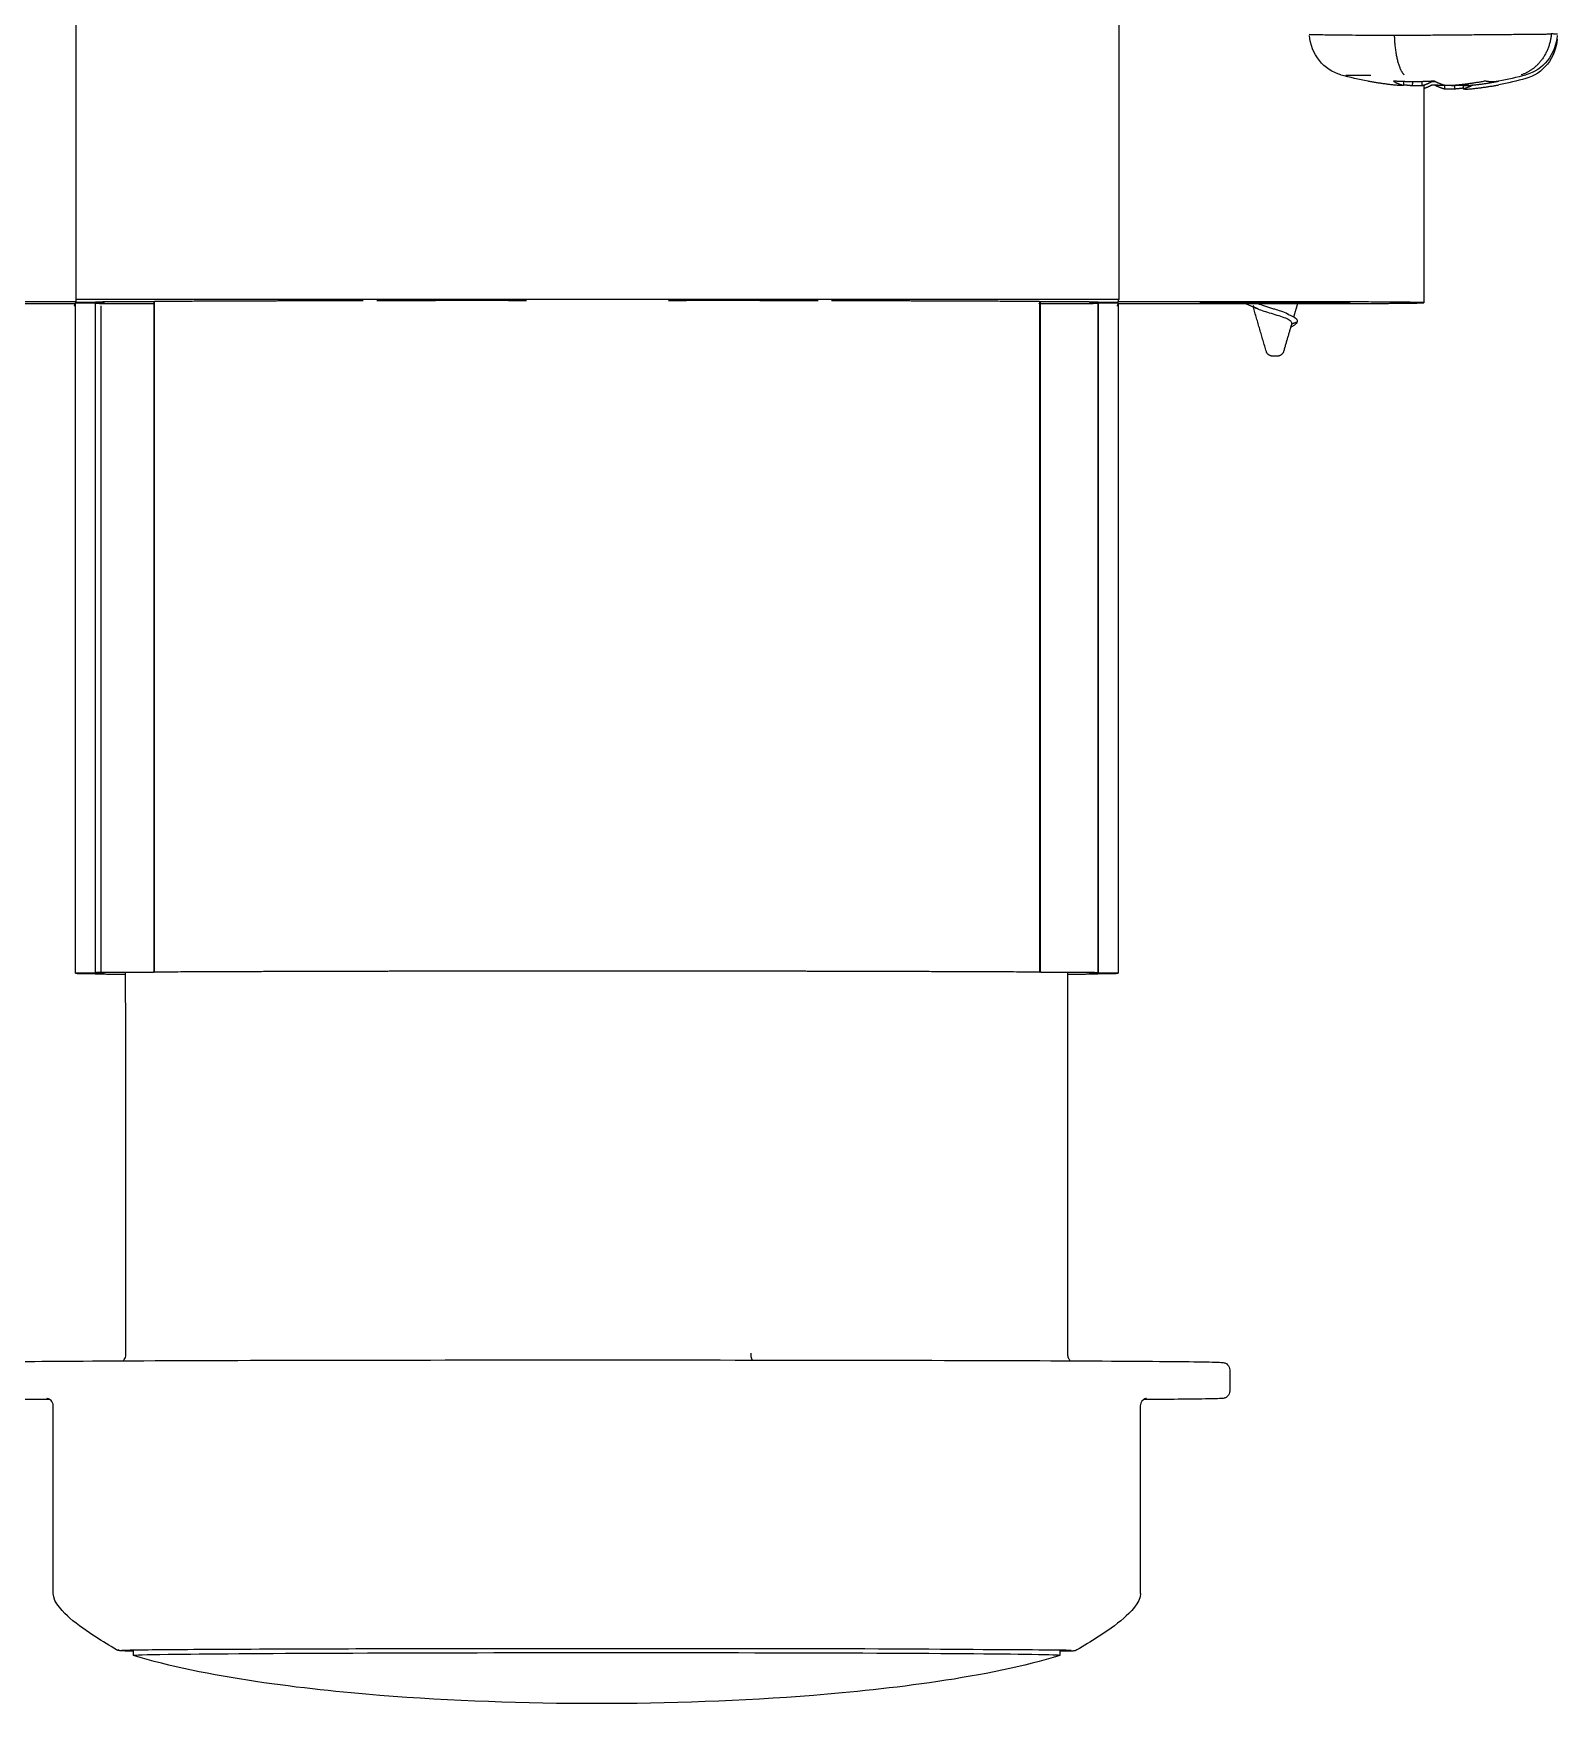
# Model space of a CAD drawing. Header units: millimetres. Extents: x 181 to 381, y 0 to 208.
# Drawn here: x 212.43 to 234.27, y 115.42 to 139.34 of the extents above; entities that cross this region are included whole.
import ezdxf

# ---------------------------------------------------------------- set-up
doc = ezdxf.new("R2010")
doc.units = ezdxf.units.MM
doc.layers.add('Make2D$可见线$曲线', color=7, linetype='Continuous', true_color=0x000000)

msp = doc.modelspace()

# ---------------------------------------------------------------- linework, layer by layer
at = {"layer": 'Make2D$可见线$曲线', "color": 18, "lineweight": -3, "true_color": 0x000000}
for points, degree in [([(213.038, 139.762), (213.038, 137.628), (213.038, 135.494)], 2), ([(213.046, 135.528), (213.046, 136.947), (213.046, 138.365), (213.046, 139.784)], 3), ([(227.986, 139.761), (227.986, 138.35), (227.986, 136.939), (227.986, 135.527)], 3), ([(231.556, 138.651), (231.426, 138.676), (231.296, 138.706), (231.168, 138.741)], 3), ([(231.237, 138.741), (231.311, 138.74), (231.435, 138.74), (231.596, 138.739)], 3), ([(233.817, 138.741), (233.688, 138.706), (233.558, 138.676), (233.427, 138.651)], 3), ([(232.065, 138.646), (232.065, 138.628), (232.064, 138.61), (232.064, 138.592)], 3), ([(232.194, 138.644), (232.192, 138.626), (232.191, 138.608), (232.189, 138.59)], 3), ([(232.331, 138.59), (232.33, 138.609), (232.33, 138.627), (232.329, 138.646)], 3), ([(232.356, 138.597), (232.356, 137.039), (232.356, 135.48)], 2), ([(232.476, 138.652), (232.476, 138.651), (232.476, 138.649)], 2), ([(232.509, 138.6), (232.509, 138.599), (232.509, 138.598)], 2), ([(232.654, 138.539), (232.655, 138.557), (232.655, 138.575), (232.656, 138.592)], 3), ([(232.792, 138.592), (232.793, 138.574), (232.794, 138.557), (232.796, 138.539)], 3), ([(232.92, 138.595), (232.92, 138.577), (232.921, 138.559), (232.921, 138.541)], 3), ([(232.992, 138.591), (232.991, 138.598), (232.991, 138.606), (232.99, 138.614)], 3), ([(233.817, 138.69), (233.689, 138.655), (233.559, 138.625), (233.429, 138.6)], 3), ([(210.783, 135.467), (211.533, 135.467), (212.282, 135.467), (213.031, 135.467)], 3), ([(213.038, 135.494), (212.288, 135.494), (211.539, 135.494), (210.79, 135.494)], 3), ([(213.023, 135.433), (213.027, 135.433), (213.031, 135.433), (213.035, 135.433)], 3), ([(213.034, 125.876), (213.034, 130.678), (213.034, 135.48)], 2), ([(213.324, 125.884), (213.324, 130.686), (213.324, 135.488)], 2), ([(213.397, 135.433), (213.397, 130.652), (213.397, 125.872)], 2), ([(213.434, 135.485), (213.434, 135.478), (213.434, 135.47)], 2), ([(214.161, 125.89), (214.161, 130.692), (214.161, 135.494)], 2), ([(214.164, 135.494), (214.164, 130.692), (214.164, 125.89)], 2), ([(226.855, 125.89), (226.855, 130.692), (226.855, 135.494)], 2), ([(226.859, 135.494), (226.858, 130.692), (226.858, 125.89)], 2), ([(227.578, 135.485), (227.578, 135.48), (227.578, 135.476)], 2), ([(227.684, 135.473), (227.684, 130.678), (227.684, 125.884)], 2), ([(227.69, 135.487), (227.69, 130.685), (227.69, 125.883)], 2), ([(227.971, 135.467), (228.72, 135.467), (229.469, 135.467), (230.219, 135.467)], 3), ([(227.974, 135.48), (227.974, 130.678), (227.974, 125.876)], 2), ([(230.225, 135.493), (229.101, 135.493), (227.977, 135.493)], 2), ([(229.155, 135.48), (229.155, 135.486), (229.155, 135.493)], 2), ([(229.849, 135.443), (229.815, 135.456), (229.791, 135.469), (229.781, 135.484)], 3), ([(229.978, 135.391), (229.936, 135.409), (229.891, 135.427), (229.849, 135.443)], 3), ([(229.907, 135.439), (229.914, 135.423), (229.939, 135.408), (229.978, 135.391)], 3), ([(230.099, 134.779), (230.005, 135.099), (229.912, 135.418)], 2), ([(230.551, 135.484), (230.52, 135.381), (230.49, 135.277)], 2), ([(231.289, 135.491), (231.289, 135.486), (231.289, 135.48)], 2), ([(230.462, 135.179), (230.403, 134.979), (230.345, 134.779)], 2), ([(230.461, 135.177), (230.461, 135.177), (230.461, 135.177), (230.461, 135.178)], 3), ([(230.462, 135.179), (230.499, 135.191), (230.537, 135.204)], 2), ([(230.478, 135.283), (230.525, 135.262), (230.553, 135.235), (230.541, 135.208)], 3), ([(213.4, 125.886), (213.4, 125.883), (213.4, 125.88)], 2), ([(213.434, 125.886), (213.434, 125.884), (213.434, 125.881)], 2), ([(213.756, 120.409), (213.755, 122.209), (213.755, 124.036), (213.754, 125.888)], 3), ([(227.249, 125.888), (227.25, 124.036), (227.251, 122.209), (227.252, 120.408)], 3), ([(227.578, 125.886), (227.578, 125.883), (227.578, 125.881)], 2), ([(227.609, 125.885), (227.609, 125.879), (227.609, 125.872)], 2), ([(227.612, 125.885), (227.612, 125.883), (227.612, 125.88)], 2), ([(227.684, 125.88), (227.684, 125.874), (227.684, 125.869)], 2), ([(229.574, 120.195), (229.574, 120.045), (229.574, 119.894)], 2), ([(229.574, 119.894), (229.574, 119.881), (229.572, 119.867), (229.567, 119.855)], 3), ([(212.715, 116.994), (212.715, 118.337), (212.716, 119.681)], 2), ([(228.292, 119.681), (228.292, 118.337), (228.292, 116.994)], 2), ([(228.372, 119.785), (228.377, 119.785), (228.382, 119.786), (228.382, 119.786)], 3), ([(213.866, 116.108), (213.866, 116.144), (213.866, 116.18)], 2), ([(213.867, 116.107), (213.866, 116.108), (213.866, 116.108), (213.866, 116.108)], 3), ([(227.141, 116.11), (227.141, 116.11), (227.14, 116.11), (227.14, 116.11)], 3), ([(227.141, 116.181), (227.141, 116.146), (227.141, 116.11)], 2), ([(227.319, 116.168), (227.284, 116.166), (227.231, 116.166), (227.141, 116.165)], 3)]:
    msp.add_open_spline(points, degree=degree, dxfattribs=at)
for points, weights, degree in [([(230.713, 139.324), (230.738, 139.317), (231.932, 139.31)], [0.897398473811, 0.77342247411, 1], 2), ([(231.932, 139.31), (233.619, 139.322), (234.182, 139.329)], [1, 0.707106781187, 1], 2), ([(231.932, 139.31), (231.945, 138.858), (232.075, 138.744)], [1, 0.816416885674, 1], 2), ([(234.182, 139.329), (234.144, 138.867), (233.748, 138.742)], [1, 0.816416886144, 1], 2), ([(234.272, 139.324), (234.273, 139.327), (234.182, 139.329)], [0.901206951382, 0.937092018806, 1], 2), ([(234.263, 139.272), (234.281, 139.273), (234.264, 139.274)], [0.882665562338, 0.899055095403, 0.924671586746], 2), ([(231.993, 138.591), (231.773, 138.611), (231.556, 138.652)], [0.999999999546, 0.999047478807, 1], 2), ([(231.919, 138.653), (231.991, 138.612), (232.064, 138.592)], [1, 0.99904747858, 1], 2), ([(232.213, 138.644), (232.065, 138.644), (231.919, 138.653)], [1, 0.999533641525, 1], 2), ([(232.064, 138.592), (232.018, 138.592), (231.993, 138.591)], [1, 0.98858581064, 1], 2), ([(231.995, 138.612), (232.002, 138.611), (232.01, 138.61)], [0.999529680379, 0.999533347344, 0.999539277635], 2), ([(232.065, 138.603), (232.127, 138.596), (232.189, 138.59)], [0.999612398597, 0.999729226283, 0.999999999546], 2), ([(232.189, 138.59), (232.255, 138.59), (232.331, 138.59)], [1, 0.98858581064, 1], 2), ([(232.509, 138.653), (232.36, 138.644), (232.213, 138.644)], [1, 0.999533641525, 1], 2), ([(232.331, 138.59), (232.404, 138.609), (232.476, 138.649)], [1, 0.99904747858, 1], 2), ([(232.356, 138.549), (232.416, 138.568), (232.476, 138.602)], [0.999724018131, 0.99921489476, 1], 2), ([(232.509, 138.598), (232.487, 138.597), (232.465, 138.596)], [1, 0.999930743002, 0.999882056154], 2), ([(232.476, 138.649), (232.498, 138.648), (232.521, 138.647)], [1, 0.999929953015, 0.999880948126], 2), ([(232.476, 138.602), (232.625, 138.593), (232.772, 138.593)], [1, 0.999533641525, 1], 2), ([(232.654, 138.592), (232.581, 138.612), (232.509, 138.653)], [1, 0.999047478807, 0.999999999546], 2), ([(232.654, 138.539), (232.581, 138.558), (232.509, 138.598)], [1, 0.999047478807, 0.999999999546], 2), ([(232.796, 138.592), (232.73, 138.592), (232.654, 138.592)], [1, 0.98858581064, 1], 2), ([(232.796, 138.539), (232.73, 138.539), (232.654, 138.539)], [1, 0.98858581064, 1], 2), ([(232.772, 138.593), (232.857, 138.593), (232.941, 138.596)], [1, 0.999733433938, 0.99977160112], 2), ([(233.233, 138.653), (233.015, 138.612), (232.796, 138.592)], [1, 0.999047478807, 0.999999999546], 2), ([(232.921, 138.552), (232.858, 138.545), (232.796, 138.539)], [0.999611389293, 0.999728053296, 0.999999999546], 2), ([(232.992, 138.614), (232.956, 138.6), (232.921, 138.59)], [0.999524170933, 0.99953807717, 1], 2), ([(233.058, 138.597), (232.99, 138.559), (232.921, 138.541)], [0.999897109498, 0.999102050352, 1], 2), ([(232.921, 138.59), (232.967, 138.591), (232.992, 138.591)], [1, 0.98858581064, 1], 2), ([(232.921, 138.541), (232.967, 138.54), (232.992, 138.54)], [1, 0.98858581064, 1], 2), ([(232.992, 138.591), (233.21, 138.61), (233.425, 138.651)], [0.999999999546, 0.999055583102, 0.999983929309], 2), ([(232.992, 138.54), (233.212, 138.56), (233.429, 138.6)], [0.999999999546, 0.999047478807, 1], 2), ([(233.427, 138.651), (233.338, 138.634), (233.233, 138.653)], [0.999962728037, 0.998153827537, 0.999999999111], 2), ([(213.4, 135.484), (213.166, 135.483), (213.034, 135.482), (213.034, 135.48)], [1, 0.924061237576, 0.886174142027, 0.886338713354], 3), ([(213.034, 135.48), (213.034, 135.479), (213.165, 135.477), (213.397, 135.476)], [0.886338713354, 0.886502572919, 0.924389668468, 1], 3), ([(213.43, 135.475), (213.138, 135.472), (213.383, 135.469), (214.055, 135.467)], [1, 0.848450906044, 0.848450906044, 1], 3), ([(214.065, 135.493), (213.602, 135.492), (213.324, 135.49), (213.324, 135.488)], [1, 0.890542941372, 0.860141767347, 0.908796477924], 3), ([(213.324, 135.488), (213.324, 135.487), (213.363, 135.486), (213.434, 135.485)], [0.908796477924, 0.927506790646, 0.957907964671, 1], 3), ([(213.397, 135.476), (213.428, 135.476), (213.445, 135.476), (213.445, 135.476)], [1, 0.940326328634, 0.919490329204, 0.93749200171], 3), ([(213.434, 135.485), (213.425, 135.485), (213.414, 135.485), (213.4, 135.484)], [0.942208155037, 0.953205957384, 0.972469905706, 1], 3), ([(213.434, 135.485), (213.444, 135.485), (213.449, 135.485), (213.449, 135.485)], [1, 0.966881170953, 0.945725273498, 0.936532307635], 3), ([(214.055, 135.467), (214.118, 135.467), (214.154, 135.467), (214.153, 135.467)], [1, 0.913072852813, 0.908559237499, 0.986459154056], 3), ([(214.161, 135.494), (214.15, 135.494), (214.116, 135.493), (214.065, 135.493)], [0.953012123268, 0.912694237045, 0.928356862622, 1], 3), ([(214.153, 135.466), (214.156, 135.466), (214.159, 135.465), (214.164, 135.465)], [0.960374867892, 0.954225158979, 0.948458559986, 0.943075070914], 3), ([(215.36, 135.501), (214.628, 135.5), (214.161, 135.498), (214.161, 135.494)], [1, 0.855290829961, 0.848759614978, 0.98040635505], 3), ([(214.161, 135.494), (214.161, 135.494), (214.162, 135.494), (214.163, 135.494)], [0.985334119576, 0.990053974108, 0.994942600916, 1], 3), ([(215.513, 135.501), (215.493, 135.501), (215.437, 135.501), (215.36, 135.501)], [1, 0.908312036308, 0.908312036308, 1], 3), ([(217.159, 135.506), (216.362, 135.506), (215.716, 135.505), (215.513, 135.501)], [1, 0.848450906044, 0.848450906044, 1], 3), ([(219.286, 135.509), (218.543, 135.51), (217.783, 135.509), (217.352, 135.507)], [1, 0.848450906044, 0.848450906044, 1], 3), ([(219.499, 135.509), (219.438, 135.509), (219.36, 135.509), (219.286, 135.509)], [1, 0.908312036308, 0.908312036308, 1], 3), ([(221.745, 135.509), (221.671, 135.509), (221.593, 135.509), (221.531, 135.509)], [1, 0.908312036309, 0.908312036309, 1], 3), ([(223.677, 135.507), (223.247, 135.509), (222.489, 135.51), (221.745, 135.509)], [1, 0.848450906044, 0.848450906044, 1], 3), ([(225.511, 135.501), (225.311, 135.504), (224.666, 135.506), (223.869, 135.506)], [1, 0.848450906044, 0.848450906044, 1], 3), ([(225.664, 135.501), (225.587, 135.501), (225.531, 135.501), (225.511, 135.501)], [1, 0.90831203631, 0.90831203631, 1], 3), ([(226.859, 135.494), (226.859, 135.497), (226.393, 135.5), (225.664, 135.501)], [0.979417980888, 0.84879326121, 0.855653934248, 1], 3), ([(226.845, 135.466), (226.845, 135.467), (226.881, 135.467), (226.944, 135.467)], [0.983381936966, 0.908694507662, 0.914233862007, 1], 3), ([(226.856, 135.494), (226.858, 135.494), (226.859, 135.494), (226.859, 135.494)], [1, 0.992796971796, 0.985936298759, 0.979417980888], 3), ([(226.953, 135.493), (226.903, 135.493), (226.869, 135.493), (226.859, 135.494)], [1, 0.929227588349, 0.913083222183, 0.951566901501], 3), ([(226.944, 135.467), (227.407, 135.468), (227.684, 135.47), (227.684, 135.473)], [1, 0.890542941372, 0.860141767347, 0.908796477924], 3), ([(227.69, 135.487), (227.69, 135.49), (227.414, 135.492), (226.953, 135.493)], [0.908349762844, 0.860329532114, 0.890879611166, 1], 3), ([(227.56, 135.475), (227.56, 135.475), (227.578, 135.476), (227.609, 135.476)], [0.936532307635, 0.920274967901, 0.941430865356, 1], 3), ([(227.564, 135.485), (227.564, 135.485), (227.569, 135.485), (227.578, 135.485)], [0.93749200171, 0.947149708245, 0.967985707675, 1], 3), ([(227.578, 135.485), (227.651, 135.486), (227.69, 135.487), (227.69, 135.487)], [1, 0.957571294878, 0.927021215826, 0.908349762844], 3), ([(227.612, 135.484), (227.598, 135.484), (227.587, 135.484), (227.578, 135.484)], [1, 0.972748486282, 0.953596672569, 0.94254455886], 3), ([(227.609, 135.476), (227.842, 135.477), (227.974, 135.478), (227.974, 135.48)], [1, 0.924061237576, 0.886174142027, 0.886338713354], 3), ([(227.974, 135.48), (227.974, 135.482), (227.843, 135.483), (227.612, 135.484)], [0.886338713354, 0.886502572919, 0.924389668468, 1], 3), ([(232.356, 135.48), (232.356, 135.493), (230.225, 135.493)], [0.999362249963, 0.707434351445, 1], 2), ([(232.356, 135.48), (232.356, 135.48), (232.356, 135.48)], [0.997924531463, 0.998947719322, 1], 2), ([(230.537, 135.204), (230.54, 135.205), (230.541, 135.208)], [1, 0.883696044113, 0.927916375145], 2), ([(230.2, 134.713), (230.118, 134.713), (230.099, 134.779)], [1, 0.785316930881, 1], 2), ([(230.343, 134.773), (230.32, 134.713), (230.244, 134.713)], [0.976543713363, 0.79776709998, 1], 2), ([(230.345, 134.779), (230.344, 134.776), (230.343, 134.773)], [1, 0.987549830901, 0.976543713363], 2), ([(213.397, 125.88), (213.034, 125.879), (213.034, 125.876)], [0.968828947561, 0.859425118416, 0.859663378321], 2), ([(213.034, 125.876), (213.034, 125.874), (213.397, 125.872)], [0.859663378321, 0.859901770369, 0.969903903969], 2), ([(213.43, 125.871), (213.058, 125.867), (213.754, 125.864)], [0.969903903969, 0.790390411167, 0.903191768653], 2), ([(214.065, 125.889), (213.324, 125.887), (213.324, 125.884)], [0.969903903969, 0.810659661249, 0.881445251852], 2), ([(213.324, 125.884), (213.324, 125.882), (213.434, 125.881)], [0.881445251852, 0.908666059882, 0.969903903969], 2), ([(213.397, 125.872), (213.476, 125.872), (213.43, 125.871)], [1, 0.862468054463, 1], 2), ([(213.434, 125.881), (213.479, 125.881), (213.4, 125.88)], [1, 0.862468054464, 1], 2), ([(214.161, 125.89), (214.145, 125.889), (214.065, 125.889)], [0.953957709125, 0.891704088069, 1], 2), ([(215.36, 125.897), (214.161, 125.895), (214.161, 125.89)], [0.969903903969, 0.759372920527, 0.950899951239], 2), ([(214.161, 125.89), (214.161, 125.89), (214.163, 125.89)], [0.950899951239, 0.959952800604, 0.969903903969], 2), ([(215.513, 125.897), (215.482, 125.897), (215.36, 125.897)], [1, 0.862468054463, 1], 2), ([(217.159, 125.902), (215.847, 125.903), (215.513, 125.897)], [0.969903903969, 0.749421817163, 0.969903903969], 2), ([(217.352, 125.903), (217.284, 125.902), (217.159, 125.902)], [1, 0.862468054463, 1], 2), ([(219.286, 125.905), (218.062, 125.907), (217.352, 125.903)], [0.969903903969, 0.749421817162, 0.969903903969], 2), ([(219.499, 125.905), (219.402, 125.905), (219.286, 125.905)], [1, 0.862468054463, 1], 2), ([(221.531, 125.905), (220.516, 125.909), (219.499, 125.905)], [0.969903903969, 0.749421817162, 0.969903903969], 2), ([(221.745, 125.905), (221.628, 125.905), (221.531, 125.905)], [1, 0.862468054464, 1], 2), ([(223.676, 125.903), (222.97, 125.907), (221.745, 125.905)], [0.969903903969, 0.749421817162, 0.969903903969], 2), ([(223.869, 125.902), (223.744, 125.902), (223.676, 125.903)], [1, 0.862468054464, 1], 2), ([(225.511, 125.897), (225.182, 125.902), (223.869, 125.902)], [0.969903903969, 0.749421817163, 0.969903903969], 2), ([(225.663, 125.897), (225.542, 125.897), (225.511, 125.897)], [1, 0.862468054465, 1], 2), ([(226.858, 125.89), (226.858, 125.895), (225.663, 125.897)], [0.949941323281, 0.759901184926, 0.969903903969], 2), ([(226.855, 125.89), (226.858, 125.89), (226.858, 125.89)], [0.969903903969, 0.96182028688, 0.954329415136], 2), ([(226.858, 125.89), (226.858, 125.89), (226.858, 125.89)], [0.952442549309, 0.951183391983, 0.949941323281], 2), ([(226.953, 125.889), (226.875, 125.889), (226.858, 125.89)], [1, 0.89400320895, 0.951391290689], 2), ([(227.69, 125.883), (227.69, 125.887), (226.953, 125.889)], [0.881011981151, 0.81114946727, 0.969903903969], 2), ([(227.249, 125.864), (227.684, 125.866), (227.684, 125.869)], [0.902414842449, 0.829146628858, 0.881445251852], 2), ([(227.574, 125.871), (227.529, 125.871), (227.609, 125.872)], [1, 0.862468054463, 1], 2), ([(227.612, 125.88), (227.532, 125.881), (227.578, 125.881)], [1, 0.862468054463, 1], 2), ([(227.684, 125.869), (227.684, 125.87), (227.574, 125.871)], [0.881445251852, 0.908666059882, 0.969903903969], 2), ([(227.578, 125.881), (227.69, 125.882), (227.69, 125.883)], [0.969903903969, 0.908176253862, 0.881011981151], 2), ([(227.609, 125.872), (227.974, 125.874), (227.974, 125.876)], [0.969903903969, 0.859423950762, 0.859663378321], 2), ([(227.974, 125.876), (227.974, 125.878), (227.612, 125.88)], [0.859663378321, 0.859901770369, 0.969903903969], 2), ([(222.71, 120.434), (222.71, 120.365), (222.731, 120.337)], [1, 0.788821083114, 0.883142860087], 2), ([(213.642, 116.19), (213.669, 116.174), (213.701, 116.176)], [1, 0.852256404244, 0.791710033391], 2), ([(213.701, 116.176), (213.701, 116.176), (213.702, 116.176)], [0.791710033391, 0.79120317303, 0.790702423539], 2)]:
    msp.add_rational_spline(points, weights, degree=degree, dxfattribs=at)
for points, knots in [([(231.168, 138.742), (231.046, 138.776), (230.938, 138.849), (230.859, 138.949), (230.777, 139.051), (230.729, 139.177), (230.718, 139.307)], [0, 0, 0, 0, 0.3851161, 0.3851161, 0.3851161, 0.781647, 0.781647, 0.781647, 0.781647]), ([(234.267, 139.307), (234.256, 139.177), (234.208, 139.051), (234.126, 138.948), (234.047, 138.849), (233.939, 138.776), (233.817, 138.742)], [0, 0, 0, 0, 0.396493, 0.396493, 0.396493, 0.7813335, 0.7813335, 0.7813335, 0.7813335]), ([(234.267, 139.256), (234.256, 139.126), (234.208, 139), (234.126, 138.897), (234.047, 138.798), (233.939, 138.725), (233.817, 138.691)], [0, 0, 0, 0, 0.3965309, 0.3965309, 0.3965309, 0.781647, 0.781647, 0.781647, 0.781647]), ([(213.023, 135.433), (213.023, 135.433), (213.023, 135.434), (213.023, 135.434), (213.026, 135.445), (213.028, 135.456), (213.031, 135.467)], [2.153089, 2.153089, 2.153089, 2.153089, 2.353089, 2.353089, 2.353089, 7.353069, 7.353069, 7.353069, 7.353069]), ([(213.046, 135.528), (213.046, 135.527), (213.046, 135.527), (213.046, 135.527), (213.043, 135.516), (213.04, 135.505), (213.038, 135.494)], [20.794573, 20.794573, 20.794573, 20.794573, 20.994573, 20.994573, 20.994573, 25.994585, 25.994585, 25.994585, 25.994585]), ([(227.986, 135.527), (226.167, 135.527), (224.349, 135.528), (222.53, 135.528), (221.187, 135.528), (219.845, 135.528), (218.502, 135.528), (216.683, 135.528), (214.865, 135.528), (213.046, 135.528)], [76.098725, 76.098725, 76.098725, 76.098725, 81.211314, 81.211314, 81.211314, 84.986232, 84.986232, 84.986232, 90.098721, 90.098721, 90.098721, 90.098721]), ([(227.971, 135.467), (227.968, 135.456), (227.965, 135.445), (227.963, 135.434), (227.962, 135.433), (227.962, 135.433), (227.962, 135.432)], [17.399989, 17.399989, 17.399989, 17.399989, 22.400002, 22.400002, 22.400002, 22.600002, 22.600002, 22.600002, 22.600002]), ([(227.977, 135.493), (227.98, 135.504), (227.983, 135.515), (227.986, 135.526), (227.986, 135.527), (227.986, 135.527), (227.986, 135.527)], [8.999969, 8.999969, 8.999969, 8.999969, 13.999949, 13.999949, 13.999949, 14.199949, 14.199949, 14.199949, 14.199949]), ([(230.222, 135.385), (230.212, 135.388), (230.202, 135.391), (230.113, 135.418), (230.036, 135.442), (229.962, 135.471), (229.947, 135.478), (229.934, 135.484)], [-1.3169217, -1.3169217, -1.3169217, -1.3169217, -1.2392803, -1.2392803, -0.6196402, -0.6196402, -0.4407034, -0.4407034, -0.4407034, -0.4407034]), ([(229.978, 135.391), (229.984, 135.389), (229.99, 135.386), (230.023, 135.373), (230.054, 135.363), (230.122, 135.342), (230.159, 135.331), (230.268, 135.298), (230.342, 135.276), (230.417, 135.24), (230.437, 135.228), (230.461, 135.204), (230.465, 135.191), (230.462, 135.179)], [-1.783471, -1.783471, -1.783471, -1.783471, -1.7127, -1.7127, -1.42725, -1.42725, -1.1418, -1.1418, -0.5709, -0.5709, -0.28545, -0.28545, 0, 0, 0, 0]), ([(230.41, 135.315), (230.408, 135.316), (230.406, 135.317), (230.377, 135.331), (230.344, 135.344), (230.28, 135.366), (230.252, 135.376), (230.222, 135.385)], [-1.8822622, -1.8822622, -1.8822622, -1.8822622, -1.8589205, -1.8589205, -1.5491004, -1.5491004, -1.3169217, -1.3169217, -1.3169217, -1.3169217]), ([(230.41, 135.315), (230.42, 135.31), (230.43, 135.306), (230.44, 135.301), (230.452, 135.295), (230.465, 135.289), (230.478, 135.283)], [0.07945381, 0.07945381, 0.07945381, 0.07945381, 0.11490378, 0.11490378, 0.11490378, 0.15798929, 0.15798929, 0.15798929, 0.15798929]), ([(230.541, 135.208), (230.535, 135.192), (230.521, 135.176), (230.501, 135.16), (230.491, 135.153), (230.48, 135.145), (230.468, 135.137), (230.461, 135.133), (230.453, 135.129), (230.446, 135.124)], [0.0013508, 0.0013508, 0.0013508, 0.0013508, 0.1276896, 0.1276896, 0.1276896, 0.1874304, 0.1874304, 0.1874304, 0.2207171, 0.2207171, 0.2207171, 0.2207171]), ([(211.433, 120.195), (211.433, 120.208), (211.436, 120.221), (211.44, 120.233), (211.446, 120.248), (211.455, 120.261), (211.465, 120.271), (211.48, 120.286), (211.493, 120.291), (211.508, 120.297), (211.512, 120.298), (211.524, 120.301), (211.529, 120.302), (211.539, 120.303), (211.545, 120.304), (211.583, 120.306), (211.625, 120.307), (211.797, 120.311), (211.959, 120.313), (212.626, 120.32), (213.306, 120.324), (214.175, 120.328), (215.858, 120.335), (218.14, 120.339), (220.517, 120.338)], [0, 0, 0, 0, 0.041288, 0.041288, 0.041288, 0.092724, 0.092724, 0.092724, 0.181642, 0.181642, 0.245906, 0.245906, 0.417988, 0.417988, 0.77514, 0.77514, 1.824344, 1.824344, 3.55257, 3.55257, 7.196634, 7.196634, 7.196634, 14.428703, 14.428703, 14.428703, 14.428703]), ([(213.717, 120.326), (213.723, 120.331), (213.729, 120.337), (213.748, 120.362), (213.756, 120.385), (213.756, 120.409)], [2.3185745, 2.3185745, 2.3185745, 2.3185745, 2.33937487, 2.33937487, 2.38868466, 2.38868466, 2.38868466, 2.38868466]), ([(220.518, 120.338), (222.896, 120.338), (225.174, 120.335), (226.853, 120.328), (227.719, 120.324), (228.396, 120.32), (229.058, 120.313), (229.217, 120.311), (229.385, 120.307), (229.426, 120.305), (229.462, 120.303), (229.469, 120.303), (229.479, 120.302), (229.484, 120.301), (229.496, 120.298), (229.5, 120.297), (229.515, 120.291), (229.528, 120.286), (229.543, 120.27), (229.562, 120.252), (229.574, 120.225), (229.574, 120.195)], [14.429147, 14.429147, 14.429147, 14.429147, 21.661741, 21.661741, 21.661741, 25.315707, 25.315707, 27.048664, 27.048664, 28.073122, 28.073122, 28.42498, 28.42498, 28.590421, 28.590421, 28.652206, 28.652206, 28.737692, 28.737692, 28.737692, 28.832424, 28.832424, 28.832424, 28.832424]), ([(227.252, 120.408), (227.252, 120.39), (227.257, 120.372), (227.273, 120.344), (227.282, 120.333), (227.291, 120.326)], [0, 0, 0, 0, 0.0587566, 0.0587566, 0.1057806, 0.1057806, 0.1057806, 0.1057806]), ([(212.669, 119.77), (212.477, 119.771), (212.308, 119.773), (211.95, 119.777), (211.79, 119.779), (211.622, 119.783), (211.582, 119.784), (211.546, 119.786), (211.539, 119.787), (211.529, 119.788), (211.524, 119.788), (211.512, 119.791), (211.508, 119.793), (211.493, 119.799), (211.48, 119.804), (211.465, 119.819), (211.446, 119.838), (211.433, 119.865), (211.433, 119.895)], [24.091932, 24.091932, 24.091932, 24.091932, 25.272821, 25.272821, 27.005778, 27.005778, 28.030236, 28.030236, 28.382095, 28.382095, 28.547535, 28.547535, 28.60932, 28.60932, 28.694806, 28.694806, 28.694806, 28.789538, 28.789538, 28.789538, 28.789538]), ([(229.567, 119.855), (229.562, 119.842), (229.552, 119.828), (229.543, 119.819), (229.528, 119.804), (229.515, 119.798), (229.5, 119.792), (229.496, 119.791), (229.484, 119.788), (229.479, 119.788), (229.469, 119.786), (229.462, 119.786), (229.425, 119.784), (229.383, 119.782), (229.211, 119.779), (229.049, 119.776), (228.692, 119.773), (228.527, 119.771), (228.341, 119.77)], [0, 0, 0, 0, 0.049839, 0.049839, 0.049839, 0.138756, 0.138756, 0.20302, 0.20302, 0.375102, 0.375102, 0.732254, 0.732254, 1.781458, 1.781458, 3.509685, 3.509685, 4.656556, 4.656556, 4.656556, 4.656556]), ([(212.716, 119.681), (212.716, 119.711), (212.703, 119.738), (212.665, 119.776), (212.651, 119.78), (212.628, 119.787), (212.627, 119.786), (212.626, 119.786)], [0, 0, 0, 0, 0.0650792, 0.0650792, 0.1326623, 0.1326623, 0.2434979, 0.2434979, 0.2434979, 0.2434979]), ([(228.381, 119.786), (228.381, 119.786), (228.379, 119.786), (228.369, 119.783), (228.365, 119.782), (228.336, 119.771), (228.292, 119.738), (228.292, 119.681)], [0.298317, 0.298317, 0.298317, 0.298317, 0.4276152, 0.4276152, 0.47731, 0.47731, 0.671617, 0.671617, 0.671617, 0.671617]), ([(213.623, 116.188), (213.523, 116.246), (213.424, 116.306), (213.205, 116.448), (213.068, 116.543), (212.87, 116.715), (212.716, 116.862), (212.716, 116.994)], [0.575576, 0.575576, 0.575576, 0.575576, 0.93788, 0.93788, 1.43341, 1.43341, 1.814418, 1.814418, 1.814418, 1.814418]), ([(228.297, 116.994), (228.297, 116.862), (228.142, 116.715), (227.944, 116.543), (227.807, 116.447), (227.586, 116.305), (227.486, 116.244), (227.383, 116.185)], [0, 0, 0, 0, 0.380606, 0.380606, 0.876436, 0.876436, 1.24559, 1.24559, 1.24559, 1.24559]), ([(213.866, 116.167), (213.841, 116.167), (213.818, 116.168), (213.76, 116.169), (213.731, 116.17), (213.697, 116.171), (213.689, 116.171), (213.676, 116.172), (213.666, 116.173), (213.65, 116.176), (213.641, 116.177), (213.623, 116.187)], [3.331353, 3.331353, 3.331353, 3.331353, 3.658527, 3.658527, 4.267647, 4.267647, 4.591937, 4.591937, 4.777643, 4.777643, 4.866364, 4.866364, 4.866364, 4.866364]), ([(216.039, 116.195), (215.359, 116.193), (214.804, 116.19), (214.203, 116.185), (214.042, 116.183), (213.844, 116.18), (213.784, 116.179), (213.725, 116.177), (213.709, 116.176), (213.701, 116.176)], [0, 0, 0, 0, 2.70563, 2.70563, 4.060773, 4.060773, 4.963009, 4.963009, 5.408239, 5.408239, 5.408239, 5.408239]), ([(213.866, 116.108), (213.866, 116.113), (214.032, 116.118), (215.386, 116.137), (217.808, 116.147), (220.514, 116.147)], [42.490155, 42.490155, 42.490155, 42.490155, 44.968733, 44.968733, 52.668739, 52.668739, 52.668739, 52.668739]), ([(227.141, 116.107), (226.13, 115.788), (224.664, 115.618), (222.588, 115.453), (221.524, 115.416), (220.504, 115.416), (219.483, 115.416), (218.419, 115.453), (216.343, 115.618), (214.878, 115.789), (213.867, 116.107)], [0.000173, 0.000173, 0.000173, 0.000173, 3.403339, 3.403339, 6.70423, 6.70423, 6.70423, 10.005119, 10.005119, 13.408197, 13.408197, 13.408197, 13.408197]), ([(227.304, 116.175), (227.299, 116.176), (227.281, 116.177), (227.221, 116.18), (227.155, 116.181), (226.896, 116.184), (226.639, 116.185), (226.304, 116.187), (225.637, 116.191), (224.663, 116.199), (223.525, 116.201), (222.928, 116.201), (222.286, 116.201), (221.629, 116.201), (220.972, 116.201), (220.298, 116.203), (219.637, 116.203), (218.313, 116.203), (217.044, 116.199), (216.039, 116.195)], [0.496342, 0.496342, 0.496342, 0.496342, 0.955807, 0.955807, 1.923721, 1.923721, 3.862931, 3.862931, 3.862931, 7.725038, 7.725038, 7.725038, 9.732473, 9.732473, 9.732473, 11.739092, 11.739092, 11.739092, 15.79999, 15.79999, 15.79999, 15.79999]), ([(220.514, 116.147), (223.314, 116.148), (225.782, 116.138), (227.007, 116.119), (227.141, 116.115), (227.141, 116.11)], [12.233324, 12.233324, 12.233324, 12.233324, 19.678115, 19.678115, 21.755198, 21.755198, 21.755198, 21.755198]), ([(227.383, 116.185), (227.373, 116.178), (227.365, 116.176), (227.356, 116.173), (227.354, 116.173), (227.349, 116.172), (227.347, 116.171), (227.343, 116.171), (227.34, 116.17), (227.331, 116.169), (227.325, 116.169), (227.319, 116.168)], [0, 0, 0, 0, 0.0602176, 0.0602176, 0.1010884, 0.1010884, 0.1413454, 0.1413454, 0.204622, 0.204622, 0.4312215, 0.4312215, 0.4312215, 0.4312215])]:
    msp.add_open_spline(points, degree=3, knots=knots, dxfattribs=at)
for points, weights, knots in [([(229.155, 135.48), (229.157, 135.484), (230.224, 135.484), (231.289, 135.484), (231.289, 135.48)], [1, 0.707106781187, 1, 0.707428134632, 0.999357998268], [-3.141593, -3.141593, -3.141593, -1.570796, -1.570796, -0.001723, -0.001723, -0.001723]), ([(230.219, 135.467), (231.103, 135.467), (231.729, 135.47), (232.338, 135.474), (232.356, 135.479)], [1, 0.923878489986, 1, 0.925779348769, 0.996293216549], [0, 0, 0, 1.57081, 1.57081, 3.102395, 3.102395, 3.102395]), ([(230.244, 134.713), (230.244, 134.713), (230.222, 134.713), (230.2, 134.713), (230.2, 134.713)], [1, 0.707106781187, 1, 0.707106781187, 1], [0, 0, 0, 0.0831201, 0.0831201, 0.1662402, 0.1662402, 0.1662402])]:
    msp.add_rational_spline(points, weights, degree=2, knots=knots, dxfattribs=at)

doc.saveas('drawing.dxf')
